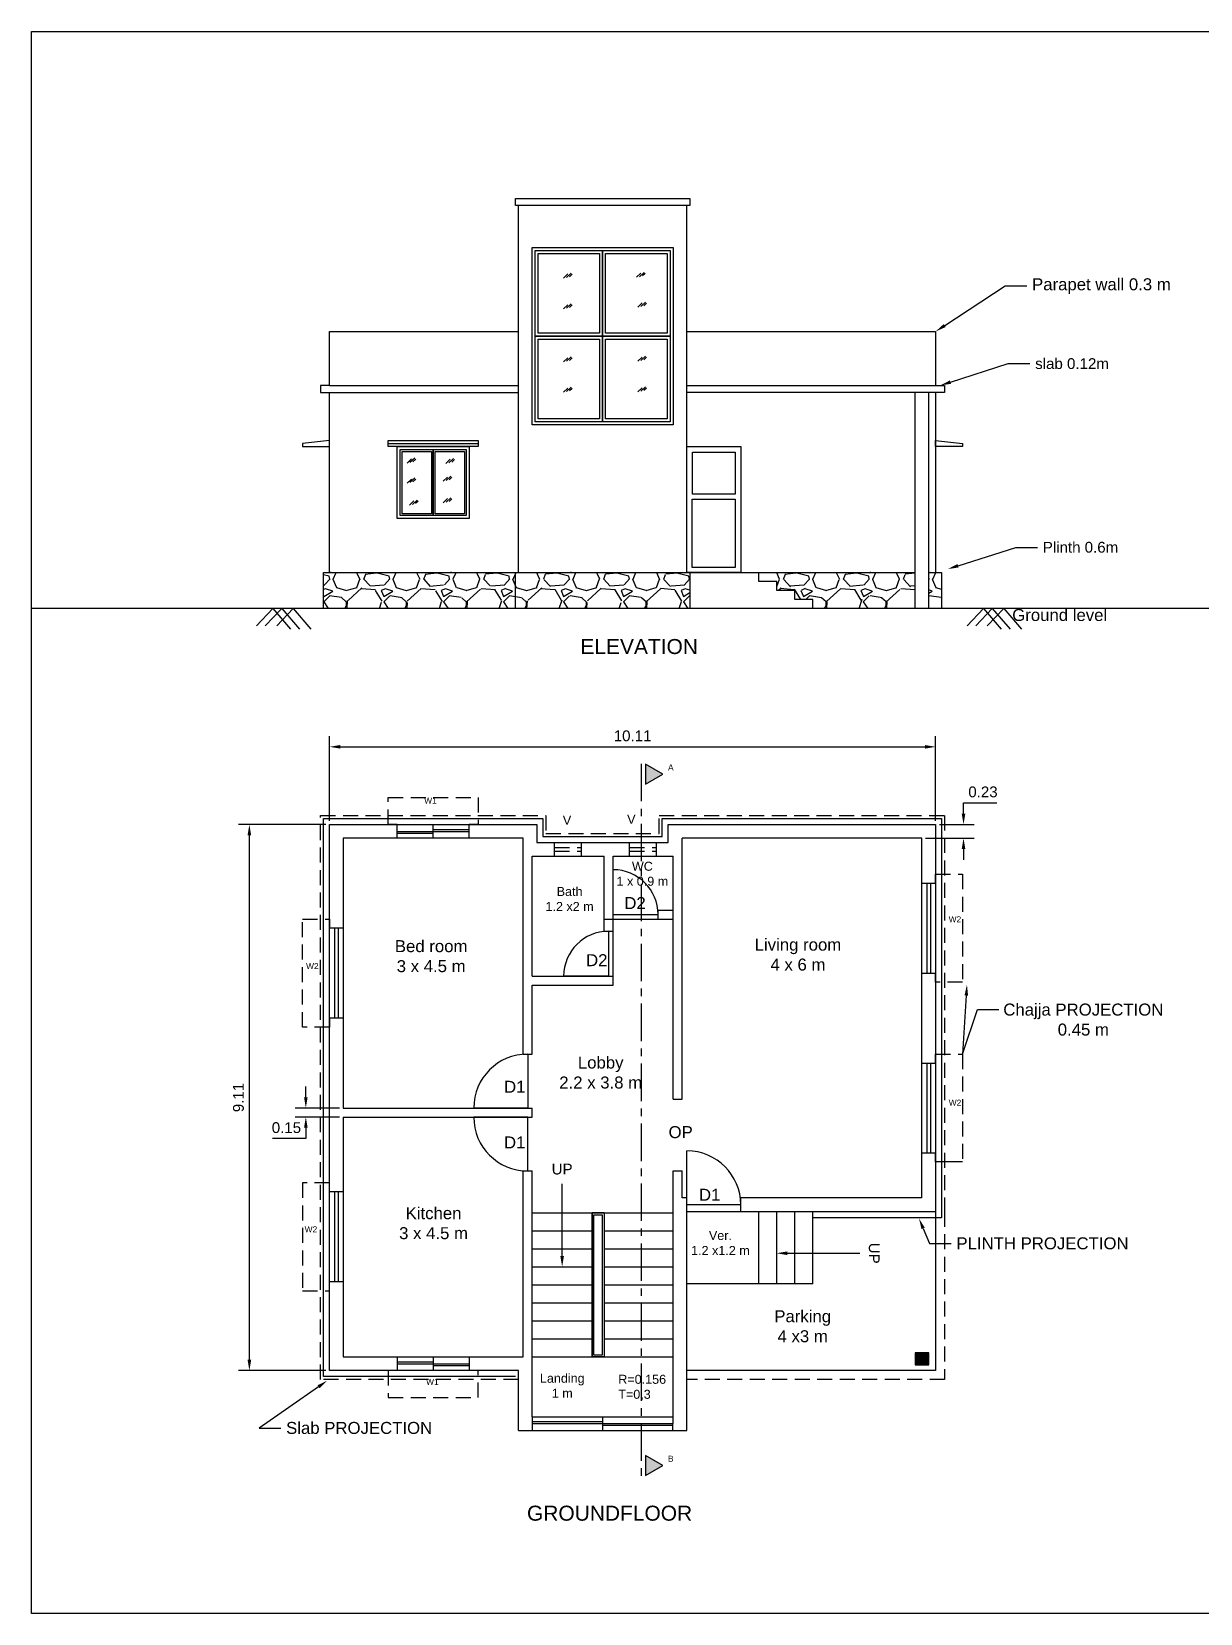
# Model space of a CAD drawing. Header units: metres. Extents: x 4.8 to 44, y 0.8 to 27.1.
# Drawn here: x 4.75 to 24.25, y 0.75 to 27.14 of the extents above; entities that cross this region are included whole.
import ezdxf
from ezdxf import colors
from ezdxf.entities.mleader import LeaderData, LeaderLine
from ezdxf.math import Vec2, Vec3

# ---------------------------------------------------------------- set-up
doc = ezdxf.new("R2010")
doc.units = ezdxf.units.M
doc.header["$MEASUREMENT"] = 0
doc.linetypes.add('CENTER', pattern=[2, 1.25, -0.25, 0.25, -0.25])
doc.linetypes.add('HIDDEN', pattern=[0.375, 0.25, -0.125])
doc.styles.get("Standard").update_dxf_attribs({"font": 'arial.ttf'})
doc.dimstyles.get("Standard").update_dxf_attribs({"dimtxt": 0.18, "dimasz": 0.18, "dimexe": 0.18, "dimexo": 0.0625, "dimgap": 0.09, "dimtad": 1, "dimtoh": 1, "dimdsep": 46, "dimtxsty": 'Standard', "dimcen": 0.09, "dimadec": 0, "dimazin": 0, "dimtfac": 1, "dimtofl": 0, "dimtmove": 0, "dimatfit": 3, "dimfxl": 1, "dimtolj": 1, "dimtzin": 0, "dimarcsym": 0})

# ---------------------------------------------------------------- blocks, each defined once
blk = doc.blocks.new('*D1')
at = {"color": 0, "lineweight": -2, "transparency": 16777216}
for p, q in [((9.66, 13.914), (8.206, 13.914)), ((8.386, 4.984), (8.386, 13.734)), ((9.66, 4.804), (8.206, 4.804))]:
    blk.add_line(p, q, dxfattribs=at)
at = {"color": 0, "transparency": 16777216}
for points in [[(8.356, 13.734), (8.416, 13.734), (8.386, 13.914)], [(8.356, 4.984), (8.416, 4.984), (8.386, 4.804)]]:
    blk.add_solid(points, dxfattribs=at)
at = {"layer": 'Defpoints', "color": 0, "transparency": 16777216}
for p in [(8.386, 13.914), (9.723, 13.914), (9.723, 4.804)]:
    blk.add_point(p, dxfattribs=at)
at = {"color": 0, "transparency": 16777216, "insert": (8.204, 9.359), "char_height": 0.18, "attachment_point": 5, "rotation": 90}
blk.add_mtext('\\A1;9.11', dxfattribs=at)
blk = doc.blocks.new('*D2')
at = {"color": 0, "lineweight": -2, "transparency": 16777216}
for p, q in [((9.723, 13.977), (9.723, 15.389)), ((19.833, 13.977), (19.833, 15.389)), ((9.903, 15.209), (19.653, 15.209))]:
    blk.add_line(p, q, dxfattribs=at)
at = {"color": 0, "transparency": 16777216}
for points in [[(9.903, 15.239), (9.903, 15.179), (9.723, 15.209)], [(19.653, 15.239), (19.653, 15.179), (19.833, 15.209)]]:
    blk.add_solid(points, dxfattribs=at)
at = {"layer": 'Defpoints', "color": 0, "transparency": 16777216}
for p in [(19.833, 15.209), (9.723, 13.914), (19.833, 13.914)]:
    blk.add_point(p, dxfattribs=at)
at = {"color": 0, "transparency": 16777216, "insert": (14.778, 15.391), "char_height": 0.18, "attachment_point": 5}
blk.add_mtext('\\A1;10.11', dxfattribs=at)
blk = doc.blocks.new('*D3')
at = {"color": 0, "lineweight": -2, "transparency": 16777216}
for p, q in [((20.298, 14.094), (20.298, 14.274)), ((20.298, 14.274), (20.855, 14.274)), ((19.895, 13.914), (20.478, 13.914)), ((19.665, 13.684), (20.478, 13.684)), ((20.298, 13.504), (20.298, 13.324))]:
    blk.add_line(p, q, dxfattribs=at)
at = {"color": 0, "transparency": 16777216}
for points in [[(20.268, 14.094), (20.328, 14.094), (20.298, 13.914)], [(20.268, 13.504), (20.328, 13.504), (20.298, 13.684)]]:
    blk.add_solid(points, dxfattribs=at)
at = {"layer": 'Defpoints', "color": 0, "transparency": 16777216}
for p in [(19.833, 13.914), (20.298, 13.914), (19.603, 13.684)]:
    blk.add_point(p, dxfattribs=at)
at = {"color": 0, "transparency": 16777216, "insert": (20.622, 14.456), "char_height": 0.18, "attachment_point": 5}
blk.add_mtext('\\A1;0.23', dxfattribs=at)
blk = doc.blocks.new('*D4')
at = {"color": 0, "lineweight": -2, "transparency": 16777216}
for p, q in [((9.328, 9.364), (9.328, 9.544)), ((9.89, 9.184), (9.148, 9.184)), ((9.89, 9.034), (9.148, 9.034)), ((9.328, 8.854), (9.328, 8.674)), ((9.328, 8.674), (8.769, 8.674))]:
    blk.add_line(p, q, dxfattribs=at)
at = {"color": 0, "transparency": 16777216}
for points in [[(9.298, 9.364), (9.358, 9.364), (9.328, 9.184)], [(9.298, 8.854), (9.358, 8.854), (9.328, 9.034)]]:
    blk.add_solid(points, dxfattribs=at)
at = {"layer": 'Defpoints', "color": 0, "transparency": 16777216}
for p in [(9.328, 9.034), (9.953, 9.184), (9.953, 9.034)]:
    blk.add_point(p, dxfattribs=at)
at = {"color": 0, "transparency": 16777216, "insert": (9.004, 8.856), "char_height": 0.18, "attachment_point": 5}
blk.add_mtext('\\A1;0.15', dxfattribs=at)

msp = doc.modelspace()

# ---------------------------------------------------------------- hatches: boundary and pattern name
at = {"true_color": 0xd19cc7}
h = msp.add_hatch(dxfattribs=at)
h.set_pattern_fill('GRAVEL', color=9)
h.paths.add_polyline_path([(12.823, 18.117), (9.623, 18.117), (9.623, 17.517), (12.823, 17.517)])
h.paths.add_polyline_path([(15.733, 18.117), (12.823, 18.117), (12.823, 17.517), (15.733, 17.517)])
h.paths.add_polyline_path([(19.493, 18.117), (16.883, 18.117), (16.883, 17.967), (17.183, 17.967), (17.183, 17.817), (17.483, 17.817), (17.483, 17.667), (17.783, 17.667), (17.783, 17.517), (19.493, 17.517)])
h.paths.add_polyline_path([(19.933, 18.117), (19.719, 18.117), (19.719, 17.517), (19.933, 17.517)])
at = {"true_color": 0x000000}
h = msp.add_hatch(color=18, dxfattribs=at)
h.dxf.hatch_style = 1
h.paths.add_polyline_path([(15.283, 14.752), (14.993, 14.92), (14.993, 14.584)])
h = msp.add_hatch(color=18, dxfattribs=at)
h.dxf.hatch_style = 1
h.paths.add_polyline_path([(19.719, 5.099), (19.493, 5.099), (19.493, 4.902), (19.719, 4.902)])
h = msp.add_hatch(color=18, dxfattribs=at)
h.dxf.hatch_style = 1
h.paths.add_polyline_path([(15.283, 3.221), (14.993, 3.389), (14.993, 3.053)])

# ---------------------------------------------------------------- linework, layer by layer
for p, q in [((12.873, 21.117), (12.873, 24.237)), ((15.683, 21.117), (15.683, 24.237)), ((13.698, 23.096), (13.627, 23.027)), ((13.754, 23.11), (13.675, 23.037)), ((13.77, 23.092), (13.725, 23.051)), ((14.914, 23.109), (14.842, 23.04)), ((14.969, 23.123), (14.891, 23.051)), ((14.986, 23.105), (14.941, 23.064)), ((13.698, 22.583), (13.627, 22.514)), ((13.754, 22.597), (13.675, 22.525)), ((13.77, 22.579), (13.725, 22.538)), ((14.936, 22.613), (14.865, 22.544)), ((14.992, 22.626), (14.914, 22.554)), ((15.009, 22.608), (14.964, 22.567)), ((9.723, 21.237), (9.723, 22.137)), ((9.723, 22.137), (12.873, 22.137)), ((15.683, 22.137), (19.833, 22.137)), ((19.833, 22.137), (19.833, 21.237)), ((13.698, 21.699), (13.627, 21.63)), ((13.754, 21.713), (13.675, 21.64)), ((13.77, 21.695), (13.725, 21.654)), ((14.936, 21.711), (14.865, 21.642)), ((14.992, 21.725), (14.914, 21.652)), ((15.009, 21.706), (14.964, 21.665)), ((9.723, 21.237), (9.573, 21.237)), ((9.573, 21.237), (9.573, 21.117)), ((9.573, 21.117), (9.723, 21.117)), ((9.723, 21.237), (12.873, 21.237)), ((9.723, 18.117), (9.723, 21.117)), ((9.723, 21.117), (12.873, 21.117)), ((12.873, 18.117), (12.873, 21.237)), ((13.698, 21.192), (13.627, 21.123)), ((13.754, 21.206), (13.675, 21.133)), ((13.77, 21.188), (13.725, 21.147)), ((14.936, 21.198), (14.865, 21.129)), ((14.992, 21.212), (14.914, 21.139)), ((15.009, 21.194), (14.964, 21.153)), ((15.683, 18.117), (15.683, 21.237)), ((15.683, 21.237), (19.833, 21.237)), ((19.833, 21.117), (15.683, 21.117)), ((19.493, 17.517), (19.493, 21.117)), ((19.719, 17.517), (19.719, 21.117)), ((19.833, 21.237), (19.983, 21.237)), ((19.833, 21.117), (19.833, 18.117)), ((19.983, 21.117), (19.833, 21.117)), ((19.983, 21.237), (19.983, 21.117)), ((9.723, 20.317), (9.273, 20.267)), ((19.833, 20.317), (20.283, 20.267)), ((10.703, 20.267), (12.203, 20.267)), ((11.088, 20.01), (11.017, 19.941)), ((11.144, 20.023), (11.065, 19.951)), ((11.16, 20.005), (11.115, 19.964)), ((11.736, 20.005), (11.664, 19.936)), ((11.791, 20.019), (11.713, 19.946)), ((11.808, 20), (11.763, 19.959)), ((11.088, 19.676), (11.017, 19.607)), ((11.144, 19.69), (11.065, 19.617)), ((11.16, 19.672), (11.115, 19.63)), ((11.691, 19.708), (11.62, 19.639)), ((11.747, 19.722), (11.668, 19.649)), ((11.764, 19.704), (11.718, 19.662)), ((11.129, 19.311), (11.058, 19.242)), ((11.185, 19.325), (11.106, 19.252)), ((11.201, 19.307), (11.156, 19.265)), ((11.691, 19.349), (11.62, 19.28)), ((11.747, 19.363), (11.668, 19.29)), ((11.764, 19.345), (11.718, 19.303)), ((12.823, 17.517), (12.823, 18.117)), ((15.733, 18.117), (15.733, 17.517)), ((16.883, 17.967), (16.883, 18.117)), ((17.183, 17.967), (16.883, 17.967)), ((17.183, 17.817), (17.183, 17.967)), ((17.483, 17.817), (17.183, 17.817)), ((17.483, 17.667), (17.483, 17.817)), ((26.514, 17.517), (4.754, 17.517)), ((8.504, 17.225), (8.779, 17.517)), ((8.651, 17.225), (8.926, 17.517)), ((8.651, 17.225), (8.926, 17.517)), ((8.779, 17.517), (9.074, 17.172)), ((8.842, 17.225), (9.117, 17.517)), ((8.926, 17.517), (9.221, 17.172)), ((8.926, 17.517), (9.221, 17.172)), ((9.117, 17.517), (9.412, 17.172)), ((17.783, 17.667), (17.483, 17.667)), ((17.783, 17.517), (17.783, 17.667)), ((20.356, 17.225), (20.631, 17.517)), ((20.503, 17.225), (20.778, 17.517)), ((20.503, 17.225), (20.778, 17.517)), ((20.631, 17.517), (20.926, 17.172)), ((20.694, 17.225), (20.969, 17.517)), ((20.778, 17.517), (21.073, 17.172)), ((20.778, 17.517), (21.073, 17.172)), ((20.969, 17.517), (21.264, 17.172)), ((9.953, 13.684), (9.953, 9.184)), ((12.953, 13.684), (9.953, 13.684)), ((12.953, 10.084), (12.953, 13.684)), ((19.603, 13.684), (15.603, 13.684)), ((15.603, 9.334), (15.603, 13.684)), ((19.603, 10.684), (19.603, 13.684)), ((13.103, 13.384), (14.303, 13.384)), ((13.103, 11.384), (13.103, 13.384)), ((14.303, 12.134), (14.303, 13.384)), ((14.453, 11.234), (14.453, 13.384)), ((14.453, 13.384), (15.453, 13.384)), ((15.453, 9.334), (15.453, 13.384)), ((15.203, 12.334), (15.203, 12.484)), ((15.203, 12.484), (15.453, 12.484)), ((14.303, 12.334), (15.453, 12.334)), ((14.303, 12.134), (14.453, 12.134)), ((13.103, 11.384), (14.453, 11.384)), ((13.103, 11.234), (14.453, 11.234)), ((13.103, 10.084), (13.103, 11.234)), ((19.603, 7.684), (19.603, 10.684)), ((12.953, 10.084), (13.103, 10.084)), ((15.453, 9.334), (15.603, 9.334)), ((9.953, 9.184), (13.103, 9.184)), ((9.953, 9.034), (13.103, 9.034)), ((9.953, 9.034), (9.953, 5.034)), ((13.103, 9.034), (13.103, 9.184)), ((12.953, 5.034), (12.953, 8.134)), ((12.953, 8.134), (13.103, 8.134)), ((13.103, 4.034), (13.103, 8.134)), ((15.453, 4.034), (15.453, 8.134)), ((15.453, 8.134), (15.603, 8.134)), ((15.603, 7.684), (15.603, 8.134)), ((15.683, 7.684), (15.603, 7.684)), ((15.683, 3.804), (15.683, 7.684)), ((19.603, 7.684), (16.583, 7.684)), ((16.583, 7.454), (16.583, 7.684)), ((13.103, 7.434), (15.453, 7.434)), ((14.103, 7.434), (14.103, 5.034)), ((14.303, 7.434), (14.303, 5.034)), ((19.833, 7.454), (15.683, 7.454)), ((16.883, 6.254), (16.883, 7.454)), ((17.183, 6.254), (17.183, 7.454)), ((17.483, 6.254), (17.483, 7.454)), ((17.783, 6.254), (17.783, 7.454)), ((13.103, 7.134), (14.103, 7.134)), ((14.303, 7.134), (15.453, 7.134)), ((13.103, 6.834), (14.103, 6.834)), ((14.303, 6.834), (15.453, 6.834)), ((13.103, 6.534), (14.103, 6.534)), ((14.303, 6.534), (15.453, 6.534)), ((13.103, 6.234), (14.103, 6.234)), ((14.303, 6.234), (15.453, 6.234)), ((17.783, 6.254), (15.683, 6.254)), ((13.103, 5.934), (14.103, 5.934)), ((14.303, 5.934), (15.453, 5.934)), ((13.103, 5.634), (14.103, 5.634)), ((14.303, 5.634), (15.453, 5.634)), ((13.103, 5.334), (14.103, 5.334)), ((14.303, 5.334), (15.453, 5.334)), ((9.953, 5.034), (12.953, 5.034)), ((13.103, 5.034), (15.453, 5.034)), ((12.873, 3.804), (12.873, 4.804)), ((13.103, 4.034), (15.453, 4.034)), ((12.873, 3.804), (15.683, 3.804))]:
    msp.add_line(p, q)
at = {"color": 114, "true_color": 0x139b48}
for p, q in [((17.483, 17.817), (17.183, 17.817)), ((17.483, 17.667), (17.483, 17.817)), ((17.783, 17.667), (17.483, 17.667)), ((17.783, 17.517), (17.783, 17.667))]:
    msp.add_line(p, q, dxfattribs=at)
at = {"color": 67, "linetype": 'CENTER', "lineweight": 30, "ltscale": 0.5, "true_color": 0x727430}
msp.add_line((14.919, 14.925), (14.919, 3.041), dxfattribs=at)
at = {"color": 40, "true_color": 0xf8d731}
for p, q in [((10.853, 13.684), (10.853, 13.914)), ((10.853, 13.799), (12.053, 13.799)), ((10.853, 13.769), (11.453, 13.769)), ((11.453, 13.684), (11.453, 13.914)), ((11.453, 13.829), (12.053, 13.829)), ((12.053, 13.684), (12.053, 13.914)), ((19.603, 12.934), (19.833, 12.934)), ((19.688, 12.934), (19.688, 11.434)), ((19.688, 12.934), (19.688, 11.434)), ((19.688, 12.934), (19.688, 11.434)), ((19.688, 12.934), (19.688, 11.434)), ((19.748, 12.934), (19.748, 11.434)), ((9.953, 12.184), (9.723, 12.184)), ((9.808, 12.184), (9.808, 10.684)), ((9.868, 12.184), (9.868, 10.684)), ((9.868, 12.184), (9.868, 10.684)), ((9.868, 12.184), (9.868, 10.684)), ((9.868, 12.184), (9.868, 10.684)), ((19.603, 11.434), (19.833, 11.434)), ((9.953, 10.684), (9.723, 10.684)), ((19.603, 9.934), (19.833, 9.934)), ((19.688, 9.934), (19.688, 8.434)), ((19.688, 9.934), (19.688, 8.434)), ((19.688, 9.934), (19.688, 8.434)), ((19.688, 9.934), (19.688, 8.434)), ((19.748, 9.934), (19.748, 8.434)), ((19.603, 8.434), (19.833, 8.434)), ((9.953, 7.784), (9.723, 7.784)), ((9.808, 7.784), (9.808, 6.284)), ((9.868, 7.784), (9.868, 6.284)), ((9.868, 7.784), (9.868, 6.284)), ((9.868, 7.784), (9.868, 6.284)), ((9.868, 7.784), (9.868, 6.284)), ((9.953, 6.284), (9.723, 6.284)), ((10.853, 5.034), (10.853, 4.804)), ((11.453, 5.034), (11.453, 4.804)), ((12.053, 5.034), (12.053, 4.804)), ((10.853, 4.949), (11.453, 4.949)), ((10.853, 4.919), (12.053, 4.919)), ((11.453, 4.889), (12.053, 4.889))]:
    msp.add_line(p, q, dxfattribs=at)
at = {"color": 2}
for p, q in [((13.478, 13.384), (13.478, 13.614)), ((13.928, 13.384), (13.928, 13.614)), ((14.728, 13.384), (14.728, 13.614)), ((15.178, 13.384), (15.178, 13.614)), ((13.103, 4.034), (13.103, 3.804)), ((14.278, 4.034), (14.278, 3.804)), ((15.451, 3.804), (15.453, 4.034)), ((14.278, 3.949), (13.103, 3.949)), ((15.452, 3.919), (13.103, 3.919)), ((15.452, 3.889), (14.278, 3.889)), ((15.452, 3.919), (15.452, 3.919))]:
    msp.add_line(p, q, dxfattribs=at)
at = {"color": 2, "linetype": 'HIDDEN'}
for p, q in [((13.478, 13.529), (13.928, 13.529)), ((13.478, 13.529), (13.928, 13.529)), ((13.478, 13.469), (13.928, 13.469)), ((14.728, 13.529), (15.178, 13.529)), ((14.728, 13.529), (15.178, 13.529)), ((14.728, 13.469), (15.178, 13.469))]:
    msp.add_line(p, q, dxfattribs=at)
at = {"color": 3}
for p, q in [((14.453, 12.409), (14.453, 13.159)), ((15.203, 12.409), (14.453, 12.409)), ((14.378, 12.134), (14.378, 11.384)), ((14.378, 11.384), (13.628, 11.384)), ((13.028, 10.084), (13.028, 9.184)), ((13.028, 9.184), (12.128, 9.184)), ((13.028, 9.034), (12.128, 9.034)), ((13.028, 8.134), (13.028, 9.034)), ((15.683, 7.569), (15.683, 8.469)), ((16.583, 7.569), (15.683, 7.569))]:
    msp.add_line(p, q, dxfattribs=at)
at = {"color": 1}
for p, q in [((19.833, 9.934), (19.833, 10.084)), ((19.833, 8.284), (19.833, 8.434)), ((20.283, 8.284), (19.833, 8.284))]:
    msp.add_line(p, q, dxfattribs=at)
at = {"color": 1, "linetype": 'HIDDEN'}
msp.add_line((19.833, 10.084), (20.283, 10.084), dxfattribs=at)
at = {"color": 141, "linetype": 'HIDDEN', "true_color": 0xadddf7}
msp.add_line((20.283, 10.084), (20.283, 8.284), dxfattribs=at)
at = {"elevation": 0.45}
msp.add_lwpolyline([(4.754, 27.138), (43.093, 27.138), (43.093, 0.755), (4.754, 0.755)], close=True, dxfattribs=at)
for points in [[(12.823, 24.357), (15.733, 24.357), (15.733, 24.237), (12.823, 24.237)], [(13.103, 23.537), (15.453, 23.537), (15.453, 20.577), (13.103, 20.577)], [(13.153, 23.487), (15.403, 23.487), (15.403, 20.627), (13.153, 20.627)], [(13.153, 23.487), (14.278, 23.487), (14.278, 22.057), (13.153, 22.057)], [(14.278, 23.487), (15.403, 23.487), (15.403, 22.057), (14.278, 22.057)], [(13.203, 23.437), (14.228, 23.437), (14.228, 22.107), (13.203, 22.107)], [(14.328, 23.437), (15.353, 23.437), (15.353, 22.107), (14.328, 22.107)], [(13.153, 22.057), (14.278, 22.057), (14.278, 20.627), (13.153, 20.627)], [(13.203, 22.007), (14.228, 22.007), (14.228, 20.677), (13.203, 20.677)], [(14.278, 22.057), (15.403, 22.057), (15.403, 20.627), (14.278, 20.627)], [(14.328, 22.007), (15.353, 22.007), (15.353, 20.677), (14.328, 20.677)], [(10.703, 20.317), (12.203, 20.317), (12.203, 20.217), (10.703, 20.217)], [(10.853, 20.217), (12.053, 20.217), (12.053, 19.017), (10.853, 19.017)], [(10.903, 20.167), (12.003, 20.167), (12.003, 19.067), (10.903, 19.067)], [(10.903, 20.167), (11.453, 20.167), (11.453, 19.067), (10.903, 19.067)], [(10.933, 20.137), (11.423, 20.137), (11.423, 19.097), (10.933, 19.097)], [(11.453, 20.167), (12.003, 20.167), (12.003, 19.067), (11.453, 19.067)], [(11.483, 20.137), (11.973, 20.137), (11.973, 19.097), (11.483, 19.097)], [(15.683, 20.217), (16.583, 20.217), (16.583, 18.117), (15.683, 18.117)], [(15.776, 20.121), (16.491, 20.121), (16.491, 19.422), (15.776, 19.422)], [(15.774, 19.338), (16.49, 19.338), (16.49, 18.201), (15.774, 18.201)], [(14.103, 7.434), (14.303, 7.434), (14.303, 7.434), (14.103, 7.434)], [(14.103, 7.434), (14.303, 7.434), (14.303, 5.034), (14.103, 5.034)], [(14.133, 7.404), (14.273, 7.404), (14.273, 5.064), (14.133, 5.064)]]:
    msp.add_lwpolyline(points, close=True)
for points in [[(9.273, 20.267), (9.273, 20.217), (9.723, 20.217), (9.723, 20.317)], [(20.283, 20.267), (20.283, 20.217), (19.833, 20.217), (19.833, 20.317)], [(19.719, 18.117), (19.933, 18.117), (19.933, 17.517), (9.623, 17.517), (9.623, 18.117), (19.493, 18.117)], [(19.719, 18.117), (19.933, 18.117), (19.933, 17.517), (9.623, 17.517), (9.623, 18.117), (19.493, 18.117)], [(12.873, 4.804), (9.723, 4.804), (9.723, 13.914), (13.183, 13.914), (13.183, 13.614), (15.373, 13.614), (15.373, 13.914), (19.833, 13.914), (19.833, 7.454), (19.833, 4.804), (15.683, 4.804)]]:
    msp.add_lwpolyline(points)
at = {"color": 114, "true_color": 0x139b48}
msp.add_lwpolyline([(10.703, 20.317), (12.203, 20.317), (12.203, 20.217), (10.703, 20.217)], close=True, dxfattribs=at)
at = {"color": 1}
for points in [[(15.283, 14.752), (14.993, 14.92), (14.993, 14.584)], [(19.493, 4.902), (19.719, 4.902), (19.719, 5.099), (19.493, 5.099)], [(15.283, 3.221), (14.993, 3.389), (14.993, 3.053)]]:
    msp.add_lwpolyline(points, close=True, dxfattribs=at)
at = {"color": 141, "linetype": 'HIDDEN', "true_color": 0xadddf7}
for points in [[(10.853, 13.914), (10.703, 13.914), (10.703, 14.364), (12.203, 14.364), (12.203, 13.914), (12.053, 13.914)], [(19.833, 12.934), (19.833, 13.084), (20.283, 13.084), (20.283, 11.284), (19.833, 11.284), (19.833, 11.434)], [(9.723, 10.684), (9.723, 10.534), (9.273, 10.534), (9.273, 12.334), (9.723, 12.334), (9.723, 12.184)], [(9.723, 7.784), (9.723, 7.934), (9.273, 7.934), (9.273, 6.134), (9.723, 6.134), (9.723, 6.284)], [(10.853, 4.804), (10.703, 4.804), (10.703, 4.354), (12.203, 4.354), (12.203, 4.804), (12.053, 4.804)]]:
    msp.add_lwpolyline(points, dxfattribs=at)
at = {"color": 177, "linetype": 'HIDDEN', "true_color": 0x293189}
msp.add_lwpolyline([(12.873, 4.654), (9.573, 4.654), (9.573, 14.064), (13.333, 14.064), (13.333, 13.764), (15.223, 13.764), (15.223, 14.064), (19.983, 14.064), (19.983, 7.454), (19.983, 4.654), (15.683, 4.654)], dxfattribs=at)
at = {"color": 6}
msp.add_lwpolyline([(12.823, 4.704), (9.623, 4.704), (9.623, 14.014), (13.283, 14.014), (13.283, 13.714), (15.273, 13.714), (15.273, 14.014), (19.933, 14.014), (19.933, 7.354), (17.783, 7.354)], dxfattribs=at)
at = {"color": 1, "linetype": 'ByBlock', "lineweight": -2}
for points in [[(13.603, 6.714), (13.603, 7.922)], [(17.358, 6.762), (18.566, 6.762)]]:
    msp.add_lwpolyline(points, dxfattribs=at)
at = {"color": 3}
for centre, radius, start, end in [((14.453, 12.409), 0.75, 0, 90), ((14.378, 11.384), 0.75, 90, 180), ((13.028, 9.184), 0.9, 90, 180), ((13.028, 9.034), 0.9, 180, 270), ((15.683, 7.569), 0.9, 360, 90)]:
    msp.add_arc(centre, radius, start, end, dxfattribs=at)
at = {"color": 1}
for points in [[(13.633, 6.714), (13.603, 6.534), (13.573, 6.714)], [(17.358, 6.732), (17.178, 6.762), (17.358, 6.792)]]:
    msp.add_solid(points, dxfattribs=at)

# ---------------------------------------------------------------- texts
at = {"color": 1, "attachment_point": 1}
for s, width, heights, insert, char_height in [('{\\C165;\\c11495262;Ground level}', 2.11918, [0], (21.11, 17.508), 0.2), ('{\\C3;ELEVATION}', 1.52604, [0.207], (13.908, 17.007), 0.25), ('{\\C165;\\c11495262; \\C61;\\c10088173;  \\H0.5x;A}', 1.88938, [0], (15.136, 14.916), 0.2), ('{\\C165;\\c11495262;   \\C61;\\c10088173;  \\H0.75x;V}', 1.88938, [0], (14.299, 14.075), 0.2), ('\\pxqc,t1;{\\C165;\\c11495262;WC\\P1 x 0.9 m}', 1.52604, [0], (14.178, 13.292), 0.15), ('\\pxqc,t1;{\\C165;\\c11495262;Bath\\P1.2 x2 m}', 1.52604, [0], (12.964, 12.871), 0.15), ('{\\C165;\\c11495262;  \\C61;\\c10088173; \\H0.5x;W2}', 1.88938, [0], (19.817, 12.383), 0.2), ('\\pxqc,t1;{\\C165;\\c11495262;Bed room\\P3 x 4.5 m}', 1.52604, [0], (10.655, 11.984), 0.2), ('\\pxqc,t1;{\\C165;\\c11495262;Living room\\P4 x 6 m}', 1.52604, [0], (16.773, 12.01), 0.2), ('\\pxqc,t1;{\\C165;\\c11495262;Lobby\\P2.2 x 3.8 m}', 1.52604, [0], (13.483, 10.043), 0.2), ('{\\C165;\\c11495262; \\C61;\\c10088173;     D1}', 1.88938, [0], (12.169, 9.638), 0.2), ('{\\C165;\\c11495262;   \\H0.5x;\\C61;\\c10088173;W2}', 1.88938, [0], (19.818, 9.323), 0.2), ('{\\C165;\\c11495262;      \\C61;\\c7923941;D1}', 1.88938, [0], (12.167, 8.71), 0.2), ('{\\C61;\\c10088173;      OP}', 1.88938, [0], (14.912, 8.882), 0.2), ('{\\C61;\\c10088173;      D1}', 1.88938, [0], (15.419, 7.837), 0.2), ('\\pxqc,t1;{\\C165;\\c11495262;Kitchen\\P3 x 4.5 m}', 1.52604, [0], (10.695, 7.53), 0.2), ('{\\C165;\\c11495262;  \\C61;\\c10088173; \\H0.5x;W2}', 1.88938, [0], (9.075, 7.21), 0.2), ('\\pxqc,t1;{\\C165;\\c11495262;Ver.\\P1.2 x1.2 m}', 1.52604, [0], (15.48, 7.133), 0.15), ('\\pxqc,t1;{\\C165;\\c11495262;Parking\\P4 x3 m}', 1.52604, [0], (16.852, 5.811), 0.2), ('\\pxqc;{\\C146;\\c9000464;Landing \\P1 m}', 1.12815, [0], (13.041, 4.752), 0.15), ('{\\C165;\\c11495262; \\C61;\\c10088173;  \\H0.5x;W1}', 1.88938, [0], (11.101, 4.666), 0.2), ('{\\C165;\\c11495262;R=0.156\\PT=0,3}', 1.07127, [0], (14.539, 4.734), 0.15), ('{\\C165;\\c11495262; \\C61;\\c10088173;  \\H0.5x;B}', 1.88938, [0], (15.136, 3.385), 0.2), ('\\pxqc;{\\C3;GROUNDFLOOR}', 1.86605, [0], (13.461, 2.551), 0.25)]:
    msp.add_mtext_dynamic_manual_height_columns(s, width=width, gutter_width=1, heights=heights, dxfattribs=dict(at, insert=insert, char_height=char_height))
at = {"color": 61, "true_color": 0xedee99, "char_height": 0.2, "attachment_point": 1}
for s, heights, insert in [('{\\C165;\\c11495262;  } {\\H0.5x;W1}', [0], (11.069, 14.361)), ('{\\C165;\\c11495262;   \\H0.75x;   \\C61;\\c10088173;V}', [0], (13.207, 14.058)), ('{\\C165;\\c11495262;     } D2', [0], (14.174, 12.703)), ('{\\C165;\\c11495262;     } D2', [0.201], (13.536, 11.75)), ('{\\C165;\\c11495262;   \\H0.5x;\\C61;\\c10088173;W2}', [0], (9.099, 11.601))]:
    msp.add_mtext_dynamic_manual_height_columns(s, width=1.88938, gutter_width=1, heights=heights, dxfattribs=dict(at, insert=insert))
at = {"color": 1, "insert": (13.777, 8.256), "char_height": 0.18, "attachment_point": 3}
msp.add_mtext('{\\C165;\\c11495262;UP}', dxfattribs=at)
at = {"color": 1, "insert": (18.899, 6.587), "char_height": 0.18, "attachment_point": 3, "rotation": 270}
msp.add_mtext('{\\C165;\\c11495262;UP}', dxfattribs=at)

# ---------------------------------------------------------------- dimensions: what is measured, and where the dimension line sits
at = {"color": 1}
dim = msp.add_linear_dim(base=(19.833, 15.209), p1=(9.723, 13.914), p2=(19.833, 13.914), dimstyle='Standard', dxfattribs=at)
dim.commit()
dim.dimension.update_dxf_attribs({"geometry": '*D2', "text_midpoint": (14.778, 15.391)})
for base, p1, p2, picture, middle in [((20.298, 13.914), (19.603, 13.684), (19.833, 13.914), '*D3', (20.622, 14.456)), ((8.386, 13.914), (9.723, 4.804), (9.723, 13.914), '*D1', (8.204, 9.359)), ((9.328, 9.034), (9.953, 9.184), (9.953, 9.034), '*D4', (9.004, 8.856))]:
    dim = msp.add_linear_dim(base=base, p1=p1, p2=p2, angle=90, dimstyle='Standard', dxfattribs=at)
    dim.commit()
    dim.dimension.update_dxf_attribs({"geometry": picture, "text_midpoint": middle})

# ---------------------------------------------------------------- leaders
at = {"color": 165, "true_color": 0x5e67af}
ml = msp.add_multileader_mtext('Standard', dxfattribs=at)
ml.set_content('Parapet wall 0.3 m', color=(94, 103, 175))
ml.set_leader_properties()
ml.build(insert=Vec2(0, 0))
ml.multileader.update_dxf_attribs({"dogleg_length": 0.36, "arrow_head_size": 0.18})
ctx = ml.context
ctx.base_point, ctx.char_height, ctx.arrow_head_size, ctx.landing_gap_size, ctx.plane_origin = Vec3(21.351, 22.897), 0.2, 0.18, 0.09, Vec3(19.833, 22.137)
notes = []
notes.append((ctx, [(0, (1, 1, 0), (20.991, 22.897), (1, 0), 0.36, [(0, [(19.833, 22.137)], 0, [])])]))
ctx.mtext.insert, ctx.mtext.flow_direction = Vec3(21.441, 23.024), 5
ml = msp.add_multileader_mtext('Standard', dxfattribs=at)
ml.set_content('slab 0.12m', color=(94, 103, 175))
ml.set_leader_properties()
ml.build(insert=Vec2(0, 0))
ml.multileader.update_dxf_attribs({"dogleg_length": 0.36, "arrow_head_size": 0.18})
ctx = ml.context
ctx.base_point, ctx.char_height, ctx.arrow_head_size, ctx.landing_gap_size, ctx.plane_origin = Vec3(21.403, 21.6), 0.18, 0.18, 0.09, Vec3(19.908, 21.237)
notes.append((ctx, [(0, (1, 1, 0), (21.043, 21.6), (1, 0), 0.36, [(0, [(19.908, 21.237)], 0, [])])]))
ctx.mtext.insert, ctx.mtext.flow_direction = Vec3(21.493, 21.691), 5
ml = msp.add_multileader_mtext('Standard', dxfattribs=at)
ml.set_content('Plinth 0.6m', color=(94, 103, 175))
ml.set_leader_properties()
ml.build(insert=Vec2(0, 0))
ml.multileader.update_dxf_attribs({"dogleg_length": 0.36, "arrow_head_size": 0.18})
ctx = ml.context
ctx.base_point, ctx.char_height, ctx.arrow_head_size, ctx.landing_gap_size, ctx.plane_origin = Vec3(21.53, 18.536), 0.18, 0.18, 0.09, Vec3(20.035, 18.174)
notes.append((ctx, [(0, (1, 1, 0), (21.17, 18.536), (1, 0), 0.36, [(0, [(20.035, 18.174)], 0, [])])]))
ctx.mtext.insert, ctx.mtext.flow_direction = Vec3(21.62, 18.628), 5
ml = msp.add_multileader_mtext('Standard', dxfattribs=at)
ml.set_content('Chajja PROJECTION\\P0.45 m', color=(94, 103, 175))
ml.set_leader_properties()
ml.build(insert=Vec2(0, 0))
ml.multileader.update_dxf_attribs({"dogleg_length": 0.36, "arrow_head_size": 0.18})
ctx = ml.context
ctx.base_point, ctx.char_height, ctx.arrow_head_size, ctx.landing_gap_size, ctx.plane_origin = Vec3(20.889, 10.825), 0.2, 0.18, 0.09, Vec3(20.355, 11.241)
ctx.text_align_type = 1
notes.append((ctx, [(0, (1, 1, 0), (20.529, 10.825), (1, 0), 0.36, [(1, [(20.355, 11.241), (20.283, 10.084)], 0, [])])]))
ctx.mtext.insert, ctx.mtext.width, ctx.mtext.alignment, ctx.mtext.flow_direction = Vec3(22.296, 10.926), 3.22177, 2, 5
ml = msp.add_multileader_mtext('Standard', dxfattribs=at)
ml.set_content('PLINTH PROJECTION', color=(94, 103, 175))
ml.set_leader_properties()
ml.build(insert=Vec2(0, 0))
ml.multileader.update_dxf_attribs({"dogleg_length": 0.36, "arrow_head_size": 0.18})
ctx = ml.context
ctx.base_point, ctx.char_height, ctx.arrow_head_size, ctx.landing_gap_size, ctx.plane_origin = Vec3(20.089, 6.926), 0.2, 0.18, 0.09, Vec3(19.555, 7.342)
notes.append((ctx, [(0, (1, 1, 0), (19.729, 6.926), (1, 0), 0.36, [(0, [(19.555, 7.342)], 0, [])])]))
ctx.mtext.insert, ctx.mtext.flow_direction = Vec3(20.179, 7.027), 5
ml = msp.add_multileader_mtext('Standard', dxfattribs=at)
ml.set_content('Slab PROJECTION', color=(94, 103, 175))
ml.set_leader_properties()
ml.build(insert=Vec2(0, 0))
ml.multileader.update_dxf_attribs({"dogleg_length": 0.36, "arrow_head_size": 0.18})
ctx = ml.context
ctx.base_point, ctx.char_height, ctx.arrow_head_size, ctx.landing_gap_size, ctx.plane_origin = Vec3(8.908, 3.846), 0.2, 0.18, 0.09, Vec3(9.688, 4.638)
notes.append((ctx, [(0, (1, 1, 0), (8.548, 3.846), (1, 0), 0.36, [(0, [(9.688, 4.638)], 0, [])])]))
ctx.mtext.insert, ctx.mtext.flow_direction = Vec3(8.998, 3.948), 5
for ctx, leaders in notes:
    for number, flags, end, landing, length, lines in leaders:
        leader = LeaderData()
        leader.index, (leader.has_last_leader_line, leader.has_dogleg_vector, leader.attachment_direction) = number, flags
        leader.last_leader_point, leader.dogleg_vector, leader.dogleg_length = Vec3(end), Vec3(landing), length
        for number, points, colour, breaks in lines:
            line = LeaderLine()
            line.index, line.vertices, line.color, line.breaks = number, Vec3.list(points), colors.encode_raw_color(colour), breaks
            leader.lines.append(line)
        ctx.leaders.append(leader)

doc.saveas('drawing.dxf')
